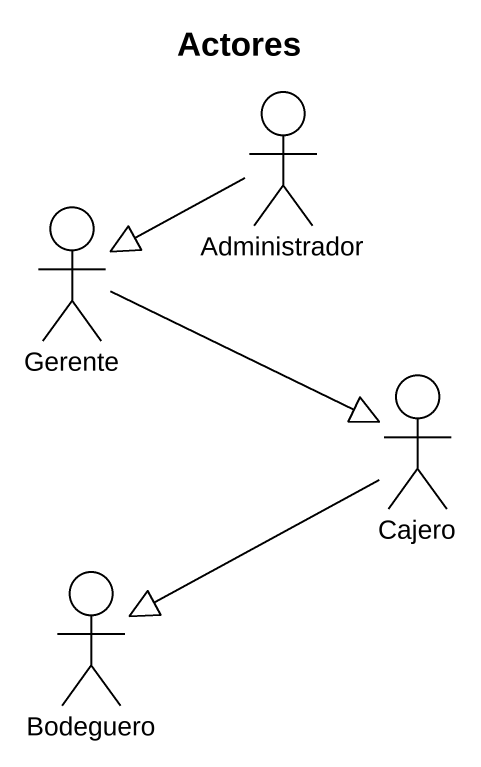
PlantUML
@startuml
title Actores
actor Administrador
actor Gerente
actor Cajero
actor Bodeguero
Administrador -left-|> Gerente
Gerente -right-|> Cajero
Cajero --|> Bodeguero
@enduml
